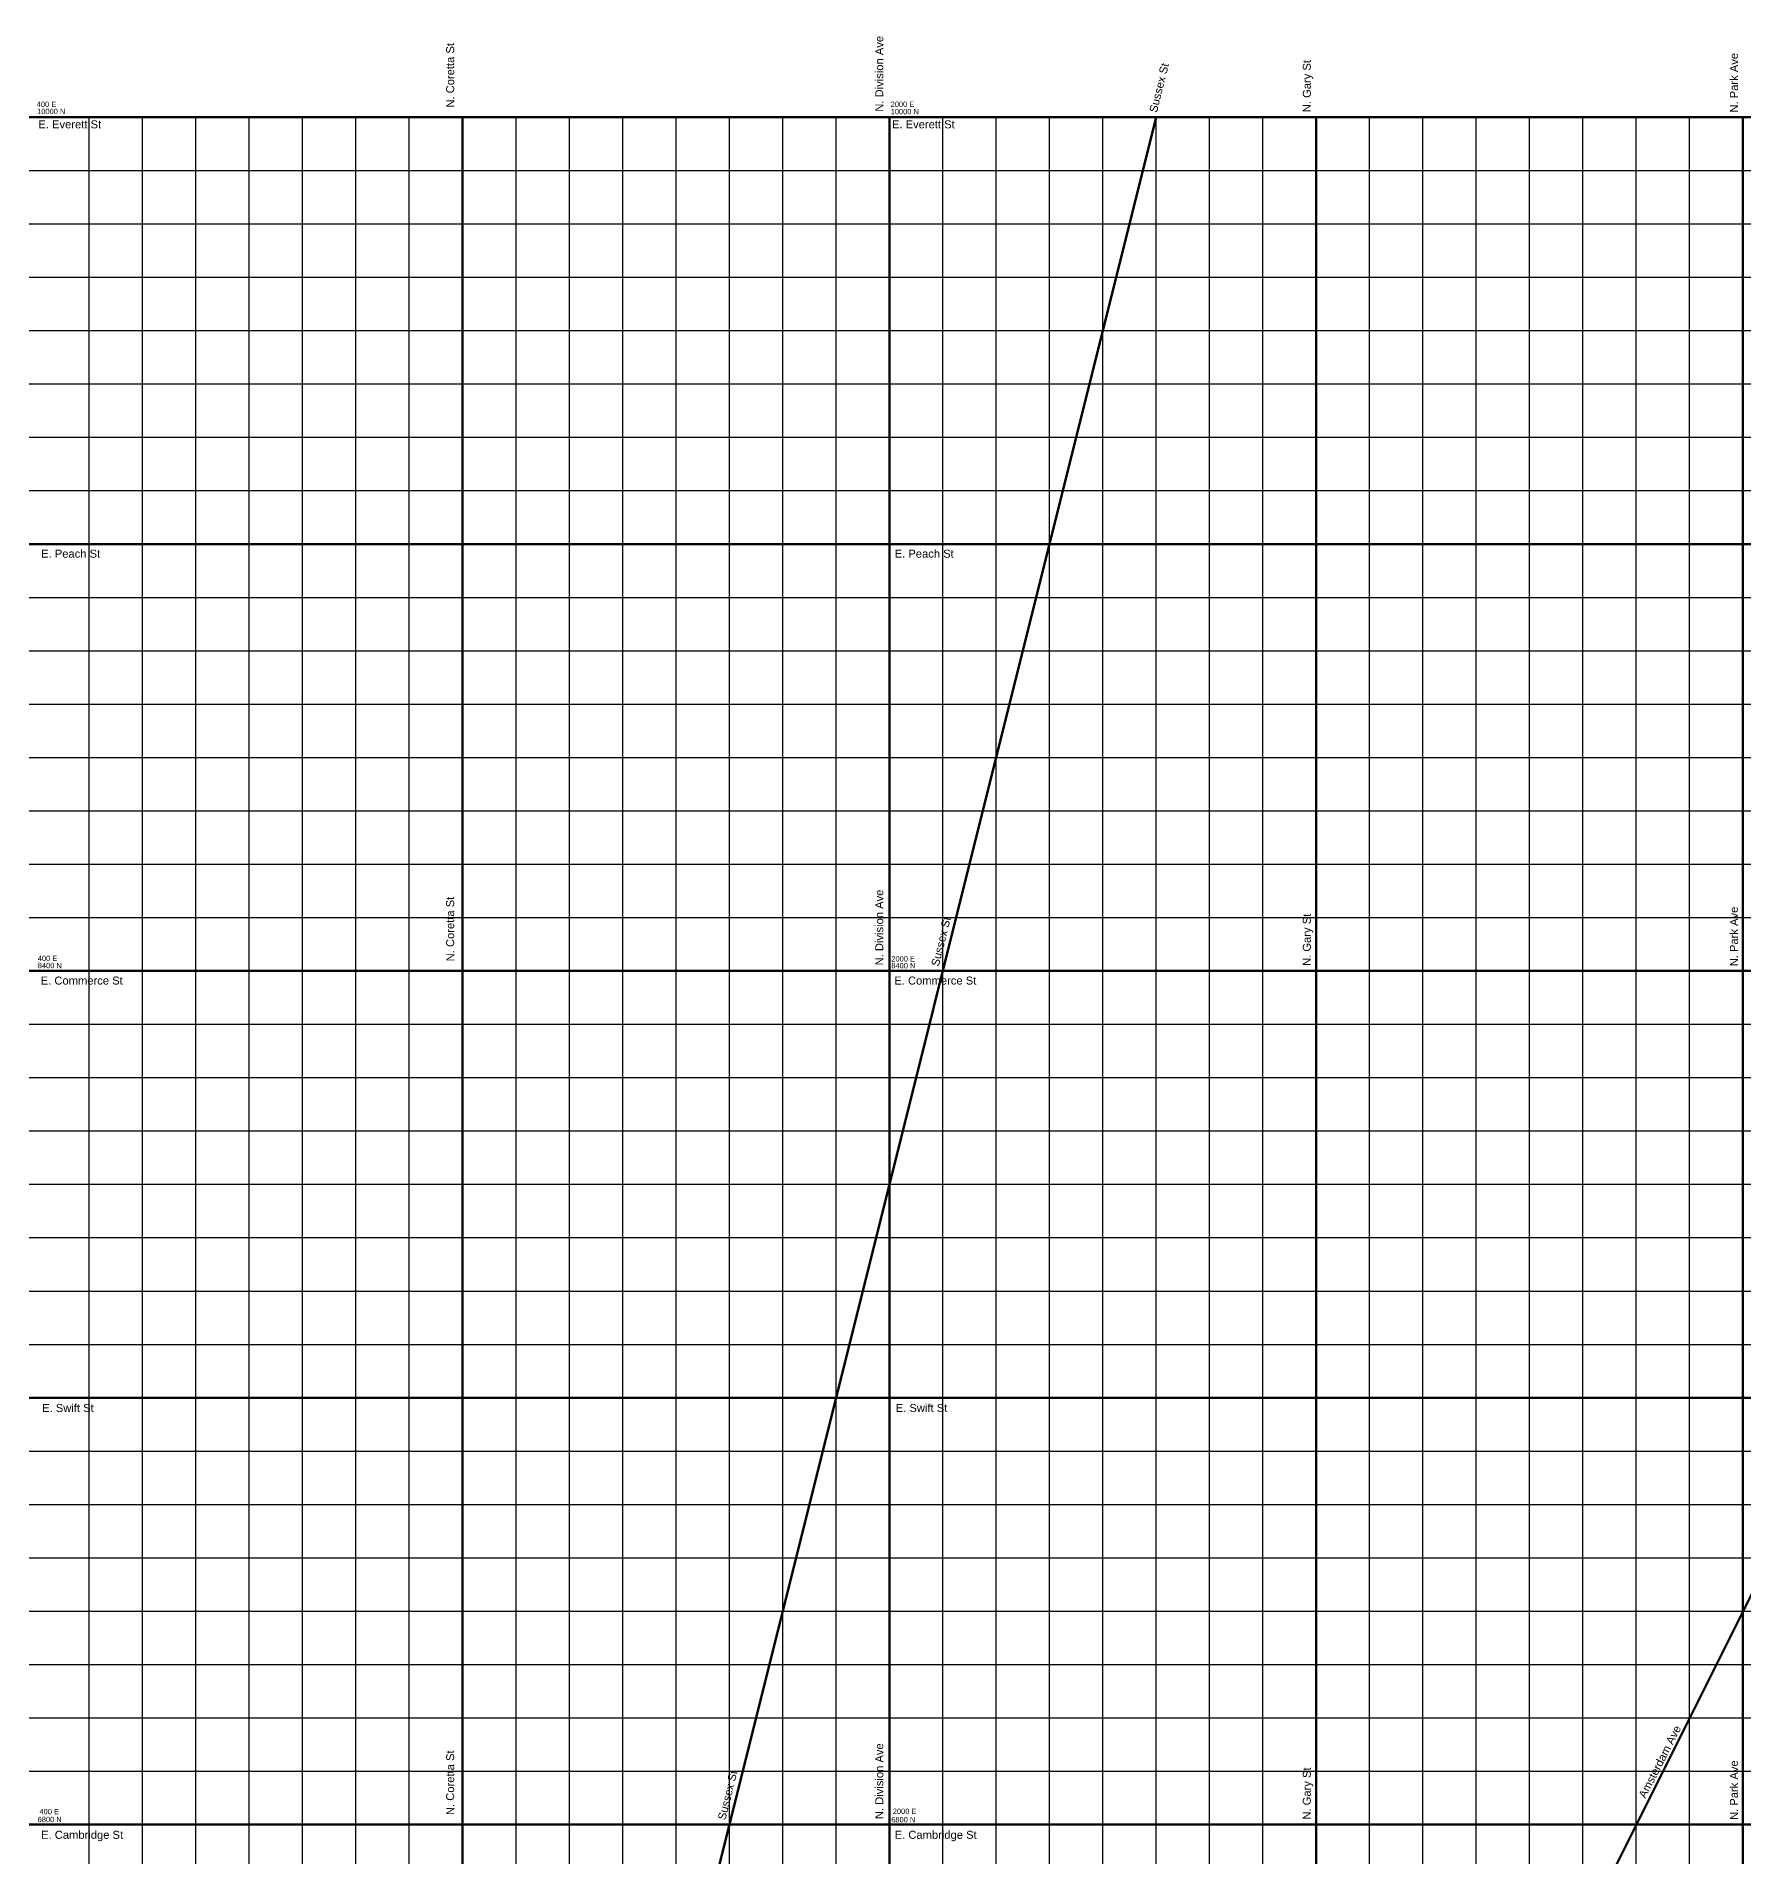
# Model space of a CAD drawing. Header units: inches. Extents: x -196 to 213, y -195 to 213.
# Drawn here: x 16 to 80, y 142.8 to 211 of the extents above; entities that cross this region are included whole.
import ezdxf

# ---------------------------------------------------------------- set-up
doc = ezdxf.new("R2010")
doc.units = ezdxf.units.IN
doc.header["$MEASUREMENT"] = 0
for name, color, linetype, lineweight in [('dia-major-st', 7, 'Continuous', 80), ('streets-major', 7, 'Continuous', 80), ('streets-minor', 7, 'Continuous', 30), ('text', 7, 'Continuous', 30)]:
    doc.layers.add(name, color=color, linetype=linetype, lineweight=lineweight)
doc.styles.get("Standard").update_dxf_attribs({"font": 'arial.ttf'})

msp = doc.modelspace()

# ---------------------------------------------------------------- linework, layer by layer
at = {"layer": 'dia-major-st'}
for p, q in [((12, 16), (108, 208)), ((34, 112), (58, 208))]:
    msp.add_line(p, q, dxfattribs=at)
at = {"layer": 'streets-major'}
for p, q in [((8, 208), (108, 208)), ((32, -192), (32, 208)), ((48, -192), (48, 208)), ((64, -192), (64, 208)), ((80, -192), (80, 208)), ((-192, 192), (208, 192)), ((-192, 176), (144, 176)), ((-192, 160), (144, 160)), ((-192, 144), (208, 144))]:
    msp.add_line(p, q, dxfattribs=at)
at = {"layer": 'streets-minor'}
for p, q in [((18, -192), (18, 208)), ((20, -192), (20, 208)), ((22, -192), (22, 208)), ((24, -192), (24, 208)), ((26, -192), (26, 208)), ((28, -192), (28, 208)), ((30, -192), (30, 208)), ((34, -192), (34, 208)), ((36, -192), (36, 208)), ((38, -192), (38, 208)), ((40, -192), (40, 208)), ((42, -192), (42, 208)), ((44, -192), (44, 208)), ((46, -192), (46, 208)), ((50, -192), (50, 208)), ((52, -192), (52, 208)), ((54, -192), (54, 208)), ((56, -192), (56, 208)), ((58, -192), (58, 208)), ((60, -192), (60, 208)), ((62, -192), (62, 208)), ((66, -192), (66, 208)), ((68, -192), (68, 208)), ((70, -192), (70, 208)), ((72, -192), (72, 208)), ((74, -192), (74, 208)), ((76, -192), (76, 208)), ((78, -192), (78, 208)), ((-192, 206), (208, 206)), ((-192, 204), (208, 204)), ((-192, 202), (208, 202)), ((-192, 200), (208, 200)), ((-192, 198), (208, 198)), ((-192, 196), (208, 196)), ((-192, 194), (208, 194)), ((-192, 190), (144, 190)), ((-192, 188), (144, 188)), ((-192, 186), (144, 186)), ((-192, 184), (144, 184)), ((-192, 182), (144, 182)), ((-192, 180), (144, 180)), ((-192, 178), (144, 178)), ((-192, 174), (144, 174)), ((-192, 172), (144, 172)), ((-192, 170), (144, 170)), ((-192, 168), (144, 168)), ((-192, 166), (144, 166)), ((-192, 164), (144, 164)), ((-192, 162), (144, 162)), ((-192, 158), (144, 158)), ((-192, 156), (144, 156)), ((-192, 154), (144, 154)), ((-192, 152), (144, 152)), ((-192, 150), (144, 150)), ((-192, 148), (144, 148)), ((-192, 146), (144, 146))]:
    msp.add_line(p, q, dxfattribs=at)

# ---------------------------------------------------------------- texts
at = {"layer": 'text'}
for s, rotation, p in [('N. Division Ave', 90, (47.768, 208.205)), ('N. Coretta St', 90, (31.682, 208.357)), ('N. Park Ave', 90, (79.811, 208.172)), ('Sussex St', 76, (58.025, 208.15)), ('N. Gary St', 90, (63.797, 208.186)), ('N. Coretta St', 90, (31.682, 176.357)), ('N. Division Ave', 90, (47.768, 176.205)), ('N. Gary St', 90, (63.797, 176.186)), ('N. Park Ave', 90, (79.811, 176.172)), ('Sussex St', 76, (49.85, 176.15)), ('Amsterdam Ave', 63, (76.338, 144.961)), ('N. Coretta St', 90, (31.682, 144.357)), ('N. Division Ave', 90, (47.768, 144.205)), ('Sussex St', 76, (41.85, 144.15)), ('N. Gary St', 90, (63.797, 144.186)), ('N. Park Ave', 90, (79.811, 144.172))]:
    msp.add_text(s, height=0.3, rotation=rotation, dxfattribs=at).set_placement(p)
for s, height, p in [('400 E', 0.2, (16.033, 208.383)), ('10000 N', 0.2, (16.047, 208.115)), ('2000 E', 0.2, (48.045, 208.385)), ('10000 N', 0.2, (48.048, 208.109)), ('E. Everett St', 0.3, (16.095, 207.582)), ('E. Everett St', 0.3, (48.095, 207.582)), ('E. Peach St', 0.3, (16.197, 191.489)), ('E. Peach St', 0.3, (48.197, 191.489)), ('400 E', 0.2, (16.07, 176.368)), ('8400 N', 0.2, (16.071, 176.101)), ('8400 N', 0.2, (48.072, 176.095)), ('2000 E', 0.2, (48.072, 176.351)), ('E. Commerce St', 0.3, (16.182, 175.487)), ('E. Commerce St', 0.3, (48.182, 175.487)), ('E. Swift St', 0.3, (16.236, 159.466)), ('E. Swift St', 0.3, (48.236, 159.466)), ('6800 N', 0.2, (16.067, 144.091)), ('400 E', 0.2, (16.136, 144.386)), ('6800 N', 0.2, (48.068, 144.084)), ('2000 E', 0.2, (48.127, 144.399)), ('E. Cambridge St', 0.3, (16.196, 143.467)), ('E. Cambridge St', 0.3, (48.196, 143.467))]:
    msp.add_text(s, height=height, dxfattribs=at).set_placement(p)

doc.saveas('drawing.dxf')
